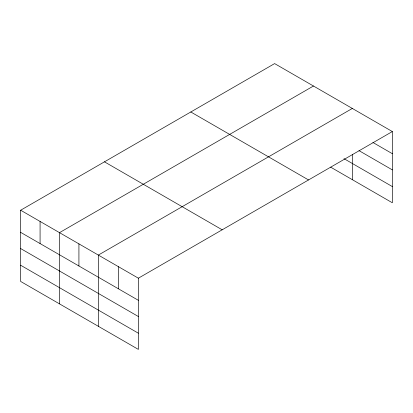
<?xml version="1.0" encoding="UTF-8"?>
<svg xmlns="http://www.w3.org/2000/svg" width="413" height="413" viewBox="0 0 413 413"><rect width="100%" height="100%" fill="white"/><g stroke="black" fill="none" stroke-linecap="round" stroke-linejoin="round"><path stroke-width="0.62" d="M20.65 210.222L138.376 278.192L138.376 349.408L20.65 281.444L20.65 210.222L274.624 63.592L392.35 131.556L392.35 202.778L330.679 167.172M313.472 86.018L59.498 232.653L59.498 303.87M352.325 108.449L98.346 255.079L98.346 326.301M138.376 278.192L392.35 131.556M372.893 142.459L392.35 153.693M358.995 150.631L392.35 169.893M343.998 158.664L392.35 186.578M190.811 111.98L308.537 179.949M104.463 161.834L222.189 229.804M20.65 232.354L138.376 300.323M20.65 248.554L138.376 316.523M20.65 265.244L138.376 333.208M352.325 154.483L352.325 179.67M118.361 266.638L118.361 288.77M78.924 243.866L78.924 265.998M40.076 221.435L40.076 243.572"/></g></svg>
